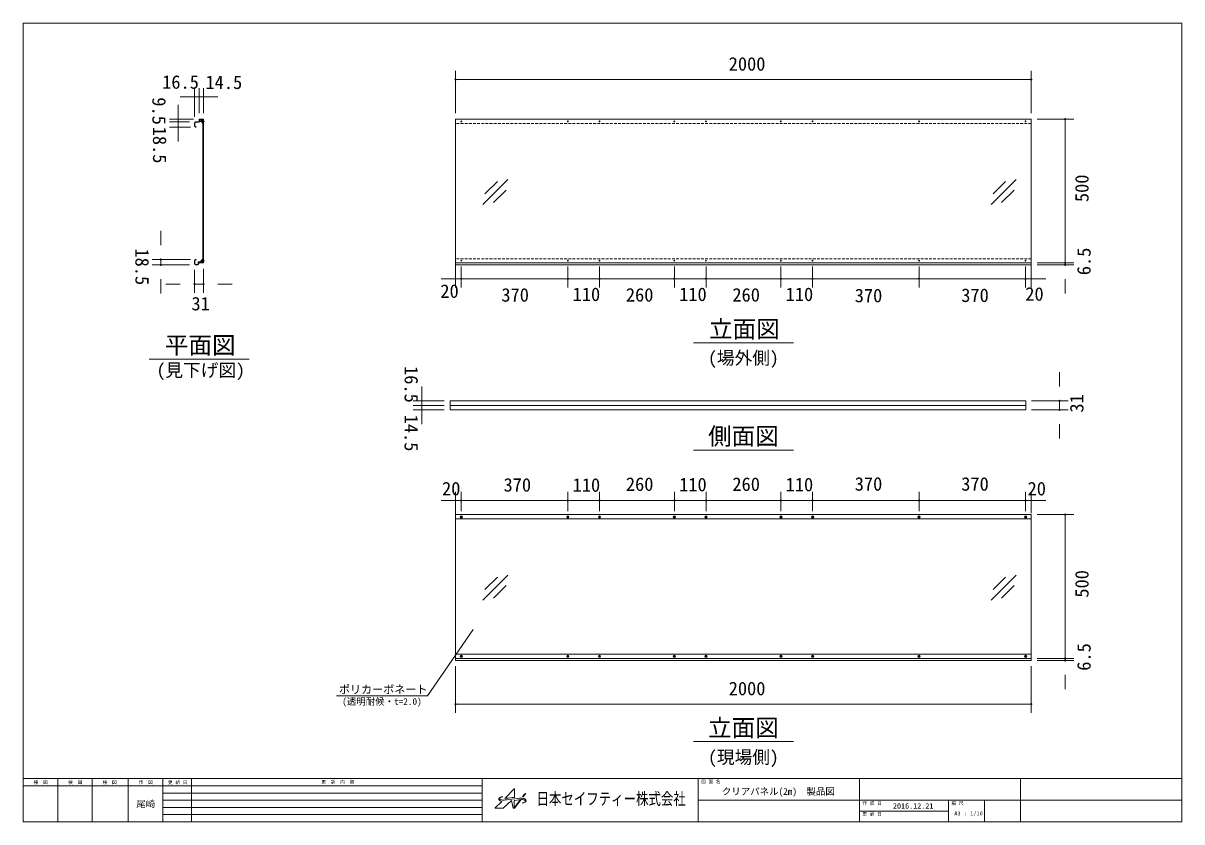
# Model space of a CAD drawing. Units: millimetres, scale not verified. Extents: x -2012 to 2012, y -1388 to 1388.
import ezdxf
from ezdxf.enums import TextEntityAlignment as Align

# ---------------------------------------------------------------- set-up
doc = ezdxf.new("R2010")
doc.units = ezdxf.units.MM
doc.header["$LTSCALE"] = 8
doc.header["$PDMODE"] = 32
doc.header["$PDSIZE"] = 4
doc.linetypes.add('CHAIN2', pattern=[12, 9, -1, 1, -1])
doc.linetypes.add('DASHED1', pattern=[1.8, 1.2, -0.6])
for name, color, linetype, lineweight in [('0-0_(2m)ｸﾘｱﾊﾟﾈﾙ', 7, 'Continuous', 9), ('0-1_0', 7, 'Continuous', 9), ('1-0_ﾛｺﾞ', 4, 'Continuous', 5), ('1-1_図面枠', 7, 'Continuous', 9)]:
    doc.layers.add(name, color=color, linetype=linetype, lineweight=lineweight)
doc.styles.add('ＭＳ ゴシック', font='')
doc.styles.get('ＭＳ ゴシック').set_extended_font_data('MS Gothic')

msp = doc.modelspace()

# ---------------------------------------------------------------- linework, layer by layer
at = {"layer": '0-0_(2m)ｸﾘｱﾊﾟﾈﾙ'}
for p, q in [((-2012.5, 1387.5), (-2012.5, -1387.5)), ((-1400.812, 1054.238), (-1400.812, 1046.238)), ((-1400.812, 1054.238), (-1386.312, 1054.238)), ((-1388.312, 1052.238), (-1400.812, 1052.238)), ((-1399.312, 1046.238), (-1399.312, 1050.238)), ((-1390.312, 1050.738), (-1398.812, 1050.738)), ((-1393.312, 1047.801), (-1393.312, 1044.675)), ((-1389.812, 1039.238), (-1389.812, 1050.238)), ((-1388.312, 556.238), (-1388.312, 1052.238)), ((-1386.312, 1054.238), (-1386.312, 554.238)), ((-1386.312, 1042.238), (-1386.312, 1050.238)), ((-510.402, 547.738), (-510.402, 1054.238)), ((-1417.312, 1029.238), (-1417.312, 1041.738)), ((-1415.812, 1029.238), (-1415.812, 1041.738)), ((-1402.312, 1044.738), (-1414.312, 1044.738)), ((-1402.312, 1043.238), (-1414.312, 1043.238)), ((-1411.312, 1027.738), (-1414.312, 1027.738)), ((-1411.312, 1026.238), (-1414.312, 1026.238)), ((-1411.312, 1027.738), (-1411.312, 1026.238)), ((-1391.821, 1043.51), (-1389.312, 1044.238)), ((-1389.812, 1039.238), (-1388.312, 1039.238)), ((-1389.312, 1044.238), (-1386.312, 1044.238)), ((-415.394, 757.494), (-328.406, 844.482)), ((-408.418, 794.01), (-364.923, 837.505)), ((-378.705, 764.298), (-335.21, 807.792)), ((1349.9, 757.494), (1436.888, 844.482)), ((1356.877, 794.01), (1400.371, 837.505)), ((1386.59, 764.298), (1430.084, 807.792)), ((-1414.312, 566.238), (-1411.312, 566.238)), ((-1414.312, 564.738), (-1411.312, 564.738)), ((-1411.312, 566.238), (-1411.312, 564.738)), ((-1393.312, 563.801), (-1393.312, 560.675)), ((-1391.821, 564.966), (-1389.312, 564.238)), ((-1389.812, 558.238), (-1389.812, 569.238)), ((-1388.312, 569.238), (-1389.812, 569.238)), ((-1389.312, 564.238), (-1386.312, 564.238)), ((-1386.312, 560.238), (-1386.312, 566.238)), ((-1417.312, 550.738), (-1417.312, 563.238)), ((-1415.812, 550.738), (-1415.812, 563.238)), ((-1405.812, 549.238), (-1414.312, 549.238)), ((-1405.812, 547.738), (-1414.312, 547.738)), ((-1404.312, 550.738), (-1404.312, 557.738)), ((-1404.312, 557.738), (-1390.312, 557.738)), ((-1402.812, 555.738), (-1402.812, 550.738)), ((-1388.312, 556.238), (-1402.312, 556.238)), ((-1400.812, 556.238), (-1400.812, 554.238)), ((-1400.812, 554.238), (-1386.312, 554.238)), ((-510.402, 554.238), (1489.598, 554.238)), ((-510.402, 547.738), (1489.598, 547.738)), ((-529.685, 75.115), (1470.315, 75.115)), ((-529.685, 58.615), (1470.315, 58.615)), ((1470.315, 75.115), (1470.315, 44.115)), ((-510.402, -826.698), (-510.402, -320.198)), ((1489.598, -335.198), (-510.402, -335.198)), ((-415.394, -616.942), (-328.406, -529.953)), ((-408.418, -580.425), (-364.923, -536.93)), ((1349.9, -616.942), (1436.888, -529.953)), ((1356.877, -580.425), (1400.371, -536.93)), ((-378.705, -610.138), (-335.21, -566.643)), ((1386.59, -610.138), (1430.084, -566.643)), ((1489.598, -805.198), (-510.402, -805.198)), ((-510.402, -820.198), (1489.598, -820.198)), ((-510.402, -826.698), (1489.598, -826.698))]:
    msp.add_line(p, q, dxfattribs=at)
at = {"layer": '0-0_(2m)ｸﾘｱﾊﾟﾈﾙ', "linetype": 'CHAIN2'}
for p, q in [((-1396.312, 1046.238), (-1382.312, 1046.238)), ((-1396.312, 562.238), (-1382.312, 562.238))]:
    msp.add_line(p, q, dxfattribs=at)
at = {"layer": '0-0_(2m)ｸﾘｱﾊﾟﾈﾙ', "linetype": 'DASHED1'}
for p, q in [((1489.598, 1039.238), (-510.402, 1039.238)), ((1489.598, 569.238), (-510.402, 569.238))]:
    msp.add_line(p, q, dxfattribs=at)
at = {"layer": '0-0_(2m)ｸﾘｱﾊﾟﾈﾙ'}
for points in [[(-1391.821, 1048.966), (-1389.312, 1048.238), (-1386.312, 1048.238)], [(1489.598, 547.738), (1489.598, 1054.238), (-510.402, 1054.238)], [(-1391.821, 559.51), (-1389.312, 560.238), (-1386.312, 560.238)], [(-529.685, 75.115), (-529.685, 44.115), (1470.315, 44.115)], [(1489.598, -826.698), (1489.598, -320.198), (-510.402, -320.198)]]:
    msp.add_lwpolyline(points, dxfattribs=at)
for centre, radius in [((-490.402, 1046.238), 1.5), ((-120.402, 1046.238), 1.5), ((-10.402, 1046.238), 1.5), ((249.598, 1046.238), 1.5), ((359.598, 1046.238), 1.5), ((619.598, 1046.238), 1.5), ((729.598, 1046.238), 1.5), ((1099.598, 1046.238), 1.5), ((1469.598, 1046.238), 1.5), ((-490.402, 562.238), 1.5), ((-120.402, 562.238), 1.5), ((-10.402, 562.238), 1.5), ((249.598, 562.238), 1.5), ((359.598, 562.238), 1.5), ((619.598, 562.238), 1.5), ((729.598, 562.238), 1.5), ((1099.598, 562.238), 1.5), ((1469.598, 562.238), 1.5), ((-490.402, -328.198), 4), ((-490.402, -328.198), 1.5), ((-120.402, -328.198), 4), ((-120.402, -328.198), 1.5), ((-10.402, -328.198), 4), ((-10.402, -328.198), 1.5), ((249.598, -328.198), 4), ((249.598, -328.198), 1.5), ((359.598, -328.198), 4), ((359.598, -328.198), 1.5), ((619.598, -328.198), 4), ((619.598, -328.198), 1.5), ((729.598, -328.198), 4), ((729.598, -328.198), 1.5), ((1099.598, -328.198), 4), ((1099.598, -328.198), 1.5), ((1469.598, -328.198), 4), ((1469.598, -328.198), 1.5), ((-490.402, -812.198), 4), ((-490.402, -812.198), 1.5), ((-120.402, -812.198), 4), ((-120.402, -812.198), 1.5), ((-10.402, -812.198), 4), ((-10.402, -812.198), 1.5), ((249.598, -812.198), 4), ((249.598, -812.198), 1.5), ((359.598, -812.198), 4), ((359.598, -812.198), 1.5), ((619.598, -812.198), 4), ((619.598, -812.198), 1.5), ((729.598, -812.198), 4), ((729.598, -812.198), 1.5), ((1099.598, -812.198), 4), ((1099.598, -812.198), 1.5), ((1469.598, -812.198), 4), ((1469.598, -812.198), 1.5)]:
    msp.add_circle(centre, radius, dxfattribs=at)
for centre, radius, start, end in [((-1398.812, 1050.238), 0.5, 90, 180), ((-1392.112, 1047.801), 1.2, 75.964, 180), ((-1390.312, 1050.238), 0.5, 0, 90), ((-1393.812, 1046.238), 8.5, 331.928, 28.072), ((-1414.312, 1041.738), 3, 90, 180), ((-1414.312, 1029.238), 3, 180, 270), ((-1414.312, 1041.738), 1.5, 90, 180), ((-1414.312, 1029.238), 1.5, 180, 270), ((-1402.312, 1046.238), 1.5, 270, 0), ((-1402.312, 1046.238), 3, 270, 0), ((-1392.112, 1044.675), 1.2, 180, 284.036), ((-1414.312, 563.238), 3, 90, 180), ((-1414.312, 563.238), 3, 90, 180), ((-1414.312, 563.238), 1.5, 90, 180), ((-1392.112, 563.801), 1.2, 75.964, 180), ((-1393.812, 562.238), 8.5, 331.928, 28.072), ((-1414.312, 550.738), 3, 180, 270), ((-1414.312, 550.738), 1.5, 180, 270), ((-1405.812, 550.738), 1.5, 270, 0), ((-1405.812, 550.738), 3, 270, 0), ((-1402.312, 555.738), 0.5, 90, 180), ((-1392.112, 560.675), 1.2, 180, 284.036), ((-1390.312, 558.238), 0.5, 270, 0)]:
    msp.add_arc(centre, radius, start, end, dxfattribs=at)
at = {"layer": '0-1_0'}
for p, q in [((-510.402, 1074.238), (-510.402, 1221.884)), ((1489.598, 1074.238), (1489.598, 1221.884)), ((1489.598, 1191.884), (-510.402, 1191.884)), ((-460.402, 1191.884), (1439.598, 1191.884)), ((-1417.312, 1131.884), (-1467.312, 1131.884)), ((-1400.812, 1131.884), (-1450.812, 1131.884)), ((-1417.312, 1061.738), (-1417.312, 1161.884)), ((-1400.812, 1131.884), (-1417.312, 1131.884)), ((-1400.812, 1074.238), (-1400.812, 1161.884)), ((-1400.812, 1074.238), (-1400.812, 1161.884)), ((-1400.812, 1131.884), (-1350.812, 1131.884)), ((-1386.312, 1131.884), (-1400.812, 1131.884)), ((-1386.312, 1074.238), (-1386.312, 1161.884)), ((-1386.312, 1131.884), (-1336.312, 1131.884)), ((-1473.958, 1054.238), (-1473.958, 1104.238)), ((-1473.958, 1044.738), (-1473.958, 1094.738)), ((-1420.812, 1054.238), (-1503.958, 1054.238)), ((-1473.958, 1054.238), (-1473.958, 1044.738)), ((1509.598, 1054.238), (1637.243, 1054.238)), ((1607.243, 554.238), (1607.243, 1054.238)), ((-1434.312, 1044.738), (-1503.958, 1044.738)), ((-1434.312, 1044.738), (-1503.958, 1044.738)), ((-1431.312, 1026.238), (-1503.958, 1026.238)), ((-1473.958, 1044.738), (-1473.958, 994.738)), ((-1473.958, 1044.738), (-1473.958, 1026.238)), ((-1473.958, 1026.238), (-1473.958, 976.238)), ((1607.243, 1004.238), (1607.243, 604.238)), ((-1533.958, 616.238), (-1533.958, 666.238)), ((1607.243, 604.238), (1607.243, 654.238)), ((-1431.312, 566.238), (-1563.958, 566.238)), ((-1434.312, 547.738), (-1563.958, 547.738)), ((-1417.312, 530.738), (-1417.312, 450.415)), ((-1386.312, 534.238), (-1386.312, 450.415)), ((-510.402, 547.738), (-510.402, 469.544)), ((-490.402, 542.238), (-490.402, 469.544)), ((-490.402, 542.238), (-490.402, 469.544)), ((-120.402, 542.238), (-120.402, 469.544)), ((-120.402, 542.238), (-120.402, 469.544)), ((-10.402, 542.238), (-10.402, 469.544)), ((-10.402, 542.238), (-10.402, 469.544)), ((249.598, 542.238), (249.598, 469.544)), ((249.598, 542.238), (249.598, 469.544)), ((359.598, 542.238), (359.598, 469.544)), ((359.598, 542.238), (359.598, 469.544)), ((619.598, 542.238), (619.598, 469.544)), ((619.598, 542.238), (619.598, 469.544)), ((729.598, 542.238), (729.598, 469.544)), ((729.598, 542.238), (729.598, 469.544)), ((1099.598, 542.238), (1099.598, 469.544)), ((1099.598, 542.238), (1099.598, 469.544)), ((1469.598, 542.238), (1469.598, 469.544)), ((1469.598, 542.238), (1469.598, 469.544)), ((1489.598, 547.456), (1489.598, 469.544)), ((1509.598, 554.238), (1637.243, 554.238)), ((1509.598, 554.238), (1637.243, 554.238)), ((1509.598, 547.738), (1637.243, 547.738)), ((-1533.958, 497.738), (-1533.958, 447.738)), ((-510.402, 499.544), (-560.402, 499.544)), ((-490.402, 499.544), (-510.402, 499.544)), ((-490.402, 499.544), (-120.402, 499.544)), ((-490.402, 499.544), (-440.402, 499.544)), ((-170.402, 499.544), (-440.402, 499.544)), ((-170.402, 499.544), (-220.402, 499.544)), ((-10.402, 499.544), (249.598, 499.544)), ((39.598, 499.544), (89.598, 499.544)), ((199.598, 499.544), (39.598, 499.544)), ((199.598, 499.544), (149.598, 499.544)), ((359.598, 499.544), (619.598, 499.544)), ((409.598, 499.544), (459.598, 499.544)), ((569.598, 499.544), (409.598, 499.544)), ((569.598, 499.544), (519.598, 499.544)), ((729.598, 499.544), (1099.598, 499.544)), ((779.598, 499.544), (829.598, 499.544)), ((1049.598, 499.544), (779.598, 499.544)), ((1099.598, 499.544), (1469.598, 499.544)), ((1419.598, 499.544), (1149.598, 499.544)), ((1469.598, 499.544), (1419.598, 499.544)), ((1489.598, 499.544), (1469.598, 499.544)), ((1489.598, 499.544), (1539.598, 499.544)), ((1607.243, 497.738), (1607.243, 447.738)), ((-1467.312, 480.415), (-1517.312, 480.415)), ((-1336.312, 480.415), (-1286.312, 480.415)), ((1587.961, 125.115), (1587.961, 175.115)), ((-627.331, 75.115), (-627.331, 125.115)), ((-627.331, 58.615), (-627.331, 108.615)), ((-549.685, 75.115), (-657.331, 75.115)), ((-549.685, 58.615), (-657.331, 58.615)), ((-549.685, 58.615), (-657.331, 58.615)), ((-549.685, 44.115), (-657.331, 44.115)), ((-627.331, 58.615), (-627.331, 75.115)), ((-627.331, 58.615), (-627.331, 8.615)), ((-627.331, 44.115), (-627.331, 58.615)), ((-627.331, 44.115), (-627.331, -5.885)), ((1490.315, 75.115), (1617.961, 75.115)), ((1490.315, 44.115), (1617.961, 44.115)), ((1587.961, -5.885), (1587.961, -55.885)), ((-510.402, -320.129), (-510.402, -241.149)), ((-490.402, -308.198), (-490.402, -241.149)), ((-490.402, -308.198), (-490.402, -241.149)), ((-120.402, -308.198), (-120.402, -241.149)), ((-120.402, -308.198), (-120.402, -241.149)), ((-10.402, -308.198), (-10.402, -241.149)), ((-10.402, -308.198), (-10.402, -241.149)), ((249.598, -308.198), (249.598, -241.149)), ((249.598, -308.198), (249.598, -241.149)), ((359.598, -308.198), (359.598, -241.149)), ((359.598, -308.198), (359.598, -241.149)), ((619.598, -308.198), (619.598, -241.149)), ((619.598, -308.198), (619.598, -241.149)), ((729.598, -308.198), (729.598, -241.149)), ((729.598, -308.198), (729.598, -241.149)), ((1099.598, -308.198), (1099.598, -241.149)), ((1099.598, -308.198), (1099.598, -241.149)), ((1469.598, -308.198), (1469.598, -241.149)), ((1469.598, -308.198), (1469.598, -241.149)), ((1489.598, -315.198), (1489.598, -241.149)), ((-510.402, -271.149), (-560.402, -271.149)), ((-510.402, -271.149), (-490.402, -271.149)), ((-120.402, -271.149), (-490.402, -271.149)), ((-490.402, -271.149), (-440.402, -271.149)), ((-440.402, -271.149), (-170.402, -271.149)), ((-170.402, -271.149), (-220.402, -271.149)), ((249.598, -271.149), (-10.402, -271.149)), ((39.598, -271.149), (89.598, -271.149)), ((39.598, -271.149), (199.598, -271.149)), ((199.598, -271.149), (149.598, -271.149)), ((619.598, -271.149), (359.598, -271.149)), ((409.598, -271.149), (459.598, -271.149)), ((409.598, -271.149), (569.598, -271.149)), ((569.598, -271.149), (519.598, -271.149)), ((1099.598, -271.149), (729.598, -271.149)), ((779.598, -271.149), (829.598, -271.149)), ((779.598, -271.149), (1049.598, -271.149)), ((1469.598, -271.149), (1099.598, -271.149)), ((1149.598, -271.149), (1419.598, -271.149)), ((1469.598, -271.149), (1419.598, -271.149)), ((1469.598, -271.149), (1489.598, -271.149)), ((1489.598, -271.149), (1539.598, -271.149)), ((1509.598, -320.198), (1637.243, -320.198)), ((1607.243, -820.198), (1607.243, -320.198)), ((1607.243, -370.198), (1607.243, -770.198)), ((-449.63, -719.79), (-607.666, -949.37)), ((1607.243, -770.198), (1607.243, -720.198)), ((1509.598, -820.198), (1637.243, -820.198)), ((1509.598, -820.198), (1637.243, -820.198)), ((1509.598, -826.698), (1637.243, -826.698)), ((-510.402, -846.698), (-510.402, -1008.391)), ((1489.598, -846.698), (1489.598, -1008.391)), ((1607.243, -876.698), (1607.243, -926.698)), ((-510.402, -978.391), (1489.598, -978.391)), ((1439.598, -978.391), (-460.402, -978.391))]:
    msp.add_line(p, q, dxfattribs=at)
for points in [[(-1533.958, 566.238), (-1533.958, 547.738), (-1533.958, 566.238)], [(1607.243, 554.238), (1607.243, 547.738), (1607.243, 554.238)], [(-10.402, 499.544), (-120.402, 499.544), (-10.402, 499.544)], [(359.598, 499.544), (249.598, 499.544), (359.598, 499.544)], [(729.598, 499.544), (619.598, 499.544), (729.598, 499.544)], [(-1417.312, 480.415), (-1386.312, 480.415), (-1417.312, 480.415)], [(1587.961, 75.115), (1587.961, 44.115), (1587.961, 75.115)], [(-120.402, -271.149), (-10.402, -271.149), (-120.402, -271.149)], [(249.598, -271.149), (359.598, -271.149), (249.598, -271.149)], [(619.598, -271.149), (729.598, -271.149), (619.598, -271.149)], [(1607.243, -820.198), (1607.243, -826.698), (1607.243, -820.198)]]:
    msp.add_lwpolyline(points, dxfattribs=at)
for p in [(-510.402, 1191.884), (1489.598, 1191.884), (1607.243, 1054.238), (-1533.958, 566.238), (-1533.958, 547.738), (1607.243, 554.238), (1607.243, 547.738), (-490.402, 499.544), (-120.402, 499.544), (-10.402, 499.544), (249.598, 499.544), (359.598, 499.544), (619.598, 499.544), (729.598, 499.544), (1099.598, 499.544), (1469.598, 499.544), (-1417.312, 480.415), (-1386.312, 480.415), (1587.961, 75.115), (1587.961, 44.115), (-490.402, -271.149), (-120.402, -271.149), (-10.402, -271.149), (249.598, -271.149), (359.598, -271.149), (619.598, -271.149), (729.598, -271.149), (1099.598, -271.149), (1469.598, -271.149), (1607.243, -320.198), (1607.243, -820.198), (1607.243, -826.698), (-510.402, -978.391), (1489.598, -978.391)]:
    msp.add_point(p, dxfattribs=at)
at = {"layer": '1-0_ﾛｺﾞ'}
for p, q in [((-345.914, -1300.407), (-346.642, -1300.367)), ((-306.41, -1313.186), (-297.242, -1311.893)), ((-279.538, -1321.914), (-275.94, -1321.905))]:
    msp.add_line(p, q, dxfattribs=at)
for points in [[(-339.8, -1306.425), (-305.248, -1272.005), (-305.16, -1272.25), (-306.098, -1302.382), (-313.616, -1303.446)], [(-350.008, -1316.552), (-373.511, -1340.049), (-373.409, -1340.078), (-345.478, -1340.102), (-344.827, -1339.678), (-316.118, -1313.733), (-310.538, -1340.112), (-305.218, -1340.112), (-282.686, -1310.374), (-278.999, -1310.359)], [(-288.315, -1305.616), (-304.054, -1307.049), (-314.423, -1308.289), (-332.198, -1310.865)], [(-286.12, -1310.567), (-307.225, -1338.439), (-306.41, -1313.186)]]:
    msp.add_lwpolyline(points, dxfattribs=at)
msp.add_lwpolyline([(-277.962, -1299.615), (-275.034, -1300.17), (-266.637, -1289.065), (-271.528, -1291.15)], close=True, dxfattribs=at)
for centre, radius, start, end in [((-354.263, -1308.022), 5.907, 137.3376, 189.71275), ((-356.528, -1308.409), 3.61, 189.71275, 211.14694), ((-348.294, -1303.432), 13.231, 211.14694, 262.55517), ((-351.988, -1310.118), 9.002, 107.54618, 137.3376), ((-352.927, -1307), 4.674, 114.83245, 184.93336), ((-354.81, -1307.163), 2.784, 184.93336, 245.82613), ((-345.45, -1286.31), 25.641, 245.82613, 271.56003), ((-343.834, -1326.651), 26.326, 94.53365, 114.83245), ((-346.741, -1326.714), 26.407, 94.87761, 107.54618), ((-347.564, -1317.065), 16.723, 86.83781, 94.87761), ((-347.692, -1203.959), 108.022, 271.56003, 278.24678), ((-381.357, -824.587), 483.626, 274.92935, 278.0518), ((-260.943, -1569.143), 259.798, 95.56117, 98.03149), ((-281.734, -1363.809), 58.564, 89.15854, 96.45212), ((-281.262, -1331.628), 26.379, 63.69068, 89.15854), ((-280.054, -1302.301), 19.62, 271.50312, 302.01879), ((-278.906, -1334.826), 24.467, 73.31829, 90.21697), ((-275.974, -1308.49), 13.415, 270.14682, 315.9742), ((-273.678, -1317.377), 6.251, 36.42787, 73.31829), ((-271.59, -1315.836), 3.656, 302.01879, 36.42787), ((-273.17, -1315.262), 8.122, 8.17288, 63.69068), ((-269.511, -1314.737), 4.426, 315.9742, 8.17288)]:
    msp.add_arc(centre, radius, start, end, dxfattribs=at)
at = {"layer": '1-1_図面枠'}
for p, q in [((2012.5, -1237.5), (2012.5, 1387.5)), ((315.867, 276.76), (663.328, 276.76)), ((-1574.542, 220.509), (-1227.082, 220.509)), ((315.862, -95.658), (663.324, -95.658)), ((-923.523, -949.37), (-607.666, -949.37)), ((315.867, -1108.732), (663.328, -1108.732)), ((-2012.5, -1237.5), (2012.5, -1237.5)), ((-1892.5, -1237.5), (-1892.5, -1387.5)), ((-1772.5, -1237.5), (-1772.5, -1387.5)), ((-1647.5, -1237.5), (-1647.5, -1387.5)), ((-1527.5, -1237.5), (-1527.5, -1387.5)), ((-1427.5, -1237.5), (-1427.5, -1387.5)), ((-417.5, -1237.5), (-417.5, -1387.5)), ((332.5, -1237.5), (332.5, -1387.5)), ((892.5, -1237.5), (892.5, -1387.5)), ((1452.5, -1237.5), (1452.5, -1387.5)), ((-2012.5, -1262.5), (-417.5, -1262.5)), ((-1527.5, -1287.5), (-417.5, -1287.5)), ((-1527.5, -1312.5), (-417.5, -1312.5)), ((332.5, -1312.5), (2012.5, -1312.5)), ((1202.5, -1312.5), (1202.5, -1387.5)), ((1327.5, -1312.5), (1327.5, -1387.5)), ((-1527.5, -1337.5), (-417.5, -1337.5)), ((-1527.5, -1362.5), (-417.5, -1362.5)), ((1202.5, -1350), (892.5, -1350))]:
    msp.add_line(p, q, dxfattribs=at)
for points in [[(-2012.5, -1387.5), (2012.5, -1387.5), (2012.5, 1387.5), (-2012.5, 1387.5)], [(-2012.5, 1387.5), (-2012.5, -1237.5), (2012.5, -1237.5)]]:
    msp.add_lwpolyline(points, dxfattribs=at)

# ---------------------------------------------------------------- texts
at = {"layer": '0-1_0', "color": 2, "style": 'ＭＳ ゴシック'}
for s, p in [('2000', (438.398, 1208.484)), ('16.5', (-1529.745, 1145.554)), ('14.5', (-1379.254, 1144.674)), ('20', (-563.346, 418.88)), ('370', (-351.302, 405.792)), ('110', (-103.802, 407.99)), ('260', (81.198, 406.08)), ('110', (266.198, 407.99)), ('260', (451.198, 406.08)), ('110', (636.198, 407.99)), ('370', (876.198, 403.789)), ('370', (1246.198, 404.626)), ('20', (1468.668, 409.02)), ('31', (-1427.912, 375.426)), ('370', (-343.802, -254.163)), ('110', (-103.802, -254.685)), ('260', (81.198, -251.756)), ('110', (266.198, -253.025)), ('260', (451.198, -251.756)), ('110', (636.198, -253.025)), ('370', (876.198, -250.986)), ('370', (1246.198, -250.986)), ('20', (-557.458, -267.286)), ('20', (1476.682, -267.286)), ('2000', (438.398, -961.791))]:
    msp.add_text(s, height=46.92, dxfattribs=at).set_placement(p, align=Align.BOTTOM_LEFT)
for s, rotation, p in [('9.5', 270, (-1577.829, 1129.845)), ('18.5', 270, (-1575.598, 1027.798)), ('500', 90, (1702.714, 765.838)), ('6.5', 90, (1709.889, 511.838)), ('18.5', 270, (-1636.603, 604.834)), ('16.5', 270, (-701.594, 196.09)), ('31', 90, (1684.804, 34.515)), ('14.5', 270, (-701.627, 27.168)), ('500', 90, (1702.714, -608.598)), ('6.5', 90, (1709.889, -862.598))]:
    msp.add_text(s, height=46.92, rotation=rotation, dxfattribs=at).set_placement(p, align=Align.BOTTOM_LEFT)
at = {"layer": '1-0_ﾛｺﾞ', "color": 7, "style": 'ＭＳ ゴシック', "width": 0.75}
msp.add_text('日本セイフティー株式会社', height=42.23, dxfattribs=at).set_placement((-229.15, -1341.005), align=Align.BOTTOM_LEFT)
at = {"layer": '1-1_図面枠', "style": 'ＭＳ ゴシック'}
for s, height, p in [('立面図', 60.06, (370.162, 276.818)), ('平面図', 60.06, (-1520.248, 220.567)), ('(場外側)', 45.04, (366.718, 188.298)), ('(見下げ図)', 45.04, (-1549.205, 145.648)), ('側面図', 60.06, (366.714, -95.598)), ('ポリカーボネート', 28.15, (-915.505, -950.283)), ('(透明耐候・t=2.0)', 23.46, (-904.003, -988.2)), ('立面図', 60.06, (366.718, -1108.674)), ('(現場側)', 45.04, (366.718, -1198.762)), ('検\u3000図', 11.73, (-1976.5, -1259.6)), ('検\u3000図', 11.73, (-1856.5, -1259.6)), ('検\u3000図', 11.73, (-1736.5, -1259.6)), ('作\u3000図', 11.73, (-1611.5, -1259.6)), ('更 新 日', 11.73, (-1509.5, -1259.6)), ('更\u3000新\u3000内\u3000容', 11.73, (-976.974, -1258.063)), ('図 面 名', 11.73, (342.5, -1257.1)), ('クリアパネル(2m)\u3000製品図', 23.46, (414.56, -1300.842)), ('尾崎', 23.46, (-1619.5, -1344.2)), ('作 成 日\u3000', 11.73, (902.5, -1332.1)), ('2016.12.21', 18.77, (1009.031, -1347.503)), ('縮 尺', 11.73, (1212.5, -1332.1)), ('更 新 日\u3000', 11.73, (902.5, -1369.6)), ('A3 : 1/10', 14.08, (1221.96, -1369.548))]:
    msp.add_text(s, height=height, dxfattribs=at).set_placement(p, align=Align.BOTTOM_LEFT)

doc.saveas('drawing.dxf')
